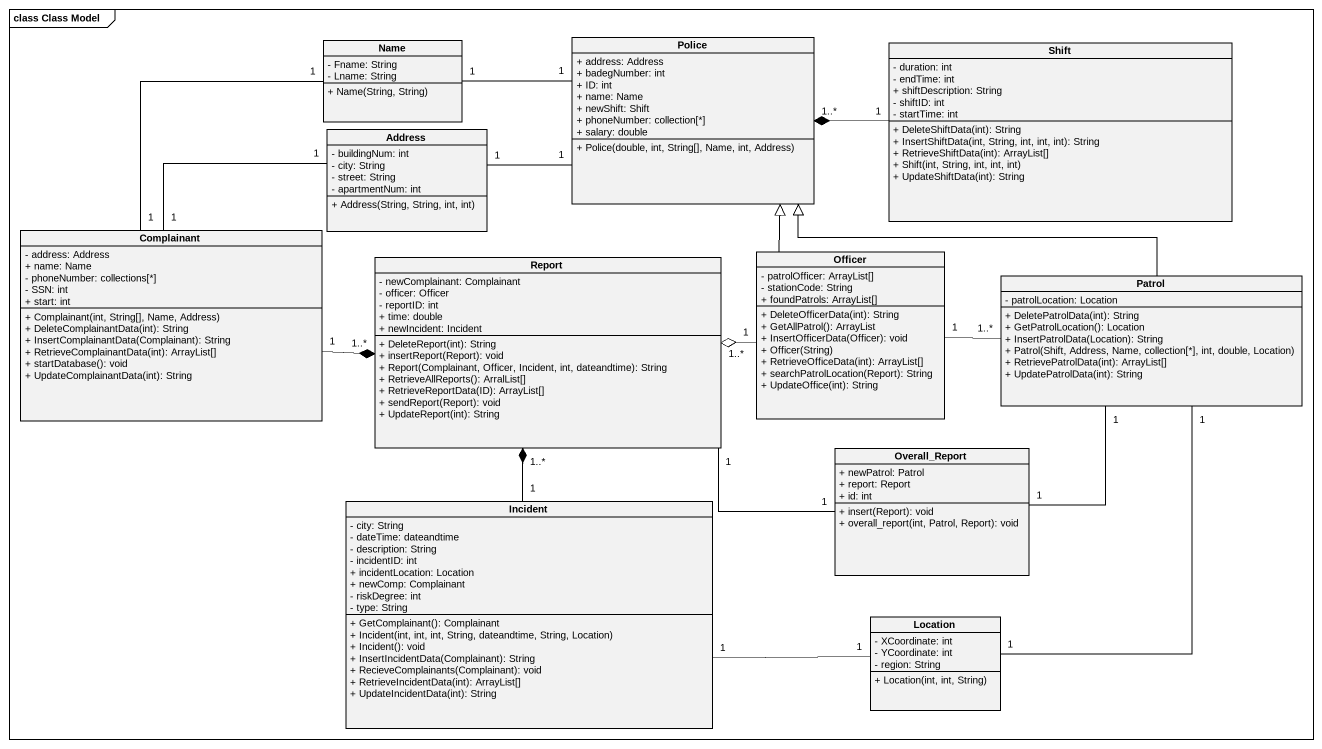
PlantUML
@startuml
mainframe class Class Model
hide circle
hide empty members
skinparam classAttributeIconSize 0
class Name {
  - Fname: String
  - Lname: String
  + Name(String, String)
}
class Police {
  + address: Address
  + badegNumber: int
  + ID: int
  + name: Name
  + newShift: Shift
  + phoneNumber: collection[*]
  + salary: double
  + Police(double, int, String[], Name, int, Address)
}
class Shift {
  - duration: int
  - endTime: int
  + shiftDescription: String
  - shiftID: int
  - startTime: int
  + DeleteShiftData(int): String
  + InsertShiftData(int, String, int, int, int): String
  + RetrieveShiftData(int): ArrayList[]
  + Shift(int, String, int, int, int)
  + UpdateShiftData(int): String
}
class Address {
  - buildingNum: int
  - city: String
  - street: String
  - apartmentNum: int
  + Address(String, String, int, int)
}
class Complainant {
  - address: Address
  + name: Name
  - phoneNumber: collections[*]
  - SSN: int
  + start: int
  + Complainant(int, String[], Name, Address)
  + DeleteComplainantData(int): String
  + InsertComplainantData(Complainant): String
  + RetrieveComplainantData(int): ArrayList[]
  + startDatabase(): void
  + UpdateComplainantData(int): String
}
class Report {
  - newComplainant: Complainant
  - officer: Officer
  - reportID: int
  + time: double
  + newIncident: Incident
  + DeleteReport(int): String
  + insertReport(Report): void
  + Report(Complainant, Officer, Incident, int, dateandtime): String
  + RetrieveAllReports(): ArralList[]
  + RetrieveReportData(ID): ArrayList[]
  + sendReport(Report): void
  + UpdateReport(int): String
}
class Officer {
  - patrolOfficer: ArrayList[]
  - stationCode: String
  + foundPatrols: ArrayList[]
  + DeleteOfficerData(int): String
  + GetAllPatrol(): ArrayList
  + InsertOfficerData(Officer): void
  + Officer(String)
  + RetrieveOfficeData(int): ArrayList[]
  + searchPatrolLocation(Report): String
  + UpdateOffice(int): String
}
class Patrol {
  - patrolLocation: Location
  + DeletePatrolData(int): String
  + GetPatrolLocation(): Location
  + InsertPatrolData(Location): String
  + Patrol(Shift, Address, Name, collection[*], int, double, Location)
  + RetrievePatrolData(int): ArrayList[]
  + UpdatePatrolData(int): String
}
class Overall_Report {
  + newPatrol: Patrol
  + report: Report
  + id: int
  + insert(Report): void
  + overall_report(int, Patrol, Report): void
}
class Incident {
  - city: String
  - dateTime: dateandtime
  - description: String
  - incidentID: int
  + incidentLocation: Location
  + newComp: Complainant
  - riskDegree: int
  - type: String
  + GetComplainant(): Complainant
  + Incident(int, int, int, String, dateandtime, String, Location)
  + Incident(): void
  + InsertIncidentData(Complainant): String
  + RecieveComplainants(Complainant): void
  + RetrieveIncidentData(int): ArrayList[]
  + UpdateIncidentData(int): String
}
class Location {
  - XCoordinate: int
  - YCoordinate: int
  - region: String
  + Location(int, int, String)
}
Name "1" -right- "1" Police
Shift "1" -left-* "1..*" Police
Address "1" -right- "1" Police
Complainant "1" -up- "1" Name
Complainant "1" -up- "1" Address
Complainant "1" -right-* "1..*" Report
Report "1" -right- "1" Overall_Report
Officer -up-|> Police
Officer "1" -left-o "1..*" Report
Officer "1" -right- "1..*" Patrol
Patrol -left-|> Police
Overall_Report "1" -up- "1" Patrol
Incident "1" -up-* "1..*" Report
Incident "1" -right- "1" Location
Location "1" -up- "1" Patrol
@enduml
